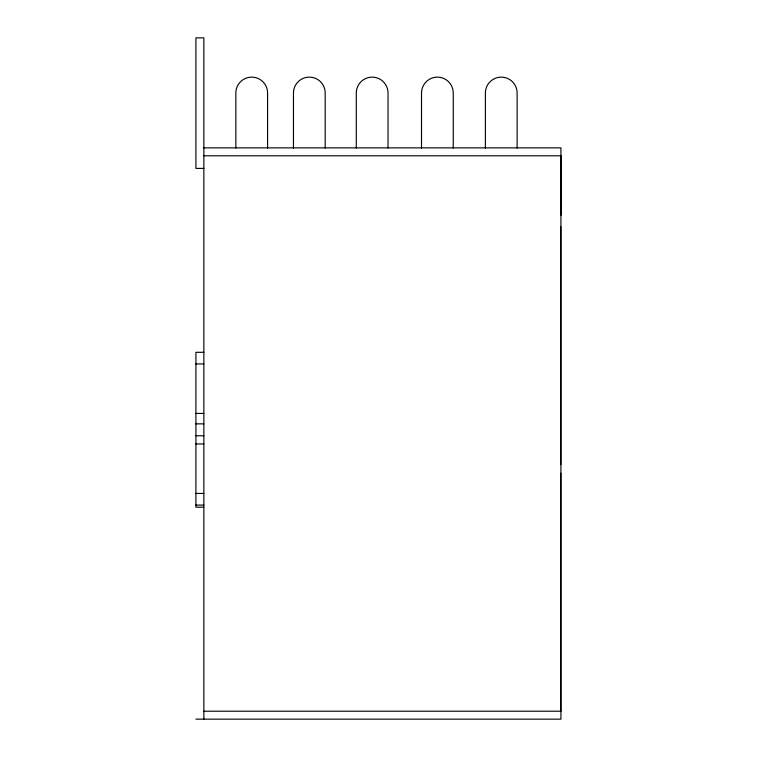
<?xml version="1.0" encoding="UTF-8"?>
<svg xmlns="http://www.w3.org/2000/svg" width="757" height="757" viewBox="0 0 757 757"><rect width="100%" height="100%" fill="white"/><g stroke="black" fill="none" stroke-linecap="round" stroke-linejoin="round"><path stroke-width="1.14" d="M203.86 147.861L560.918 147.861L560.918 719.15L195.921 719.15M203.86 155.791L560.918 155.791M203.86 168.414L195.921 168.414L195.921 37.85L203.86 37.85L203.86 719.15M203.86 352.308L195.921 352.308L195.921 507.199L203.86 507.199M195.921 363.947L203.86 363.947M195.921 413.436L203.86 413.436M195.921 423.854L203.86 423.854M195.921 435.758L203.86 435.758M195.921 443.962L203.86 443.962M195.921 493.45L203.86 493.45M195.921 505.089L203.86 505.089M203.86 711.211L560.918 711.211M561.079 155.791L561.079 215.225M560.767 226.674L560.767 464.713M560.767 473.172L560.767 711.211M517.126 148.088L517.126 92.997A15.869 15.869 0 0 0 501.257 77.129A15.869 15.869 0 0 0 485.388 92.997L485.388 148.088M453.254 148.088L453.254 92.997A15.869 15.869 0 0 0 437.385 77.129A15.869 15.869 0 0 0 421.517 92.997L421.517 148.088M388.029 148.088L388.029 92.997A15.869 15.869 0 0 0 372.16 77.129A15.869 15.869 0 0 0 356.292 92.997L356.292 148.088M325.188 148.088L325.188 92.997A15.869 15.869 0 0 0 309.32 77.129A15.869 15.869 0 0 0 293.451 92.997L293.451 148.088M267.581 148.088L267.581 92.997A15.869 15.869 0 0 0 251.712 77.129A15.869 15.869 0 0 0 235.843 92.997L235.843 148.088"/></g></svg>
